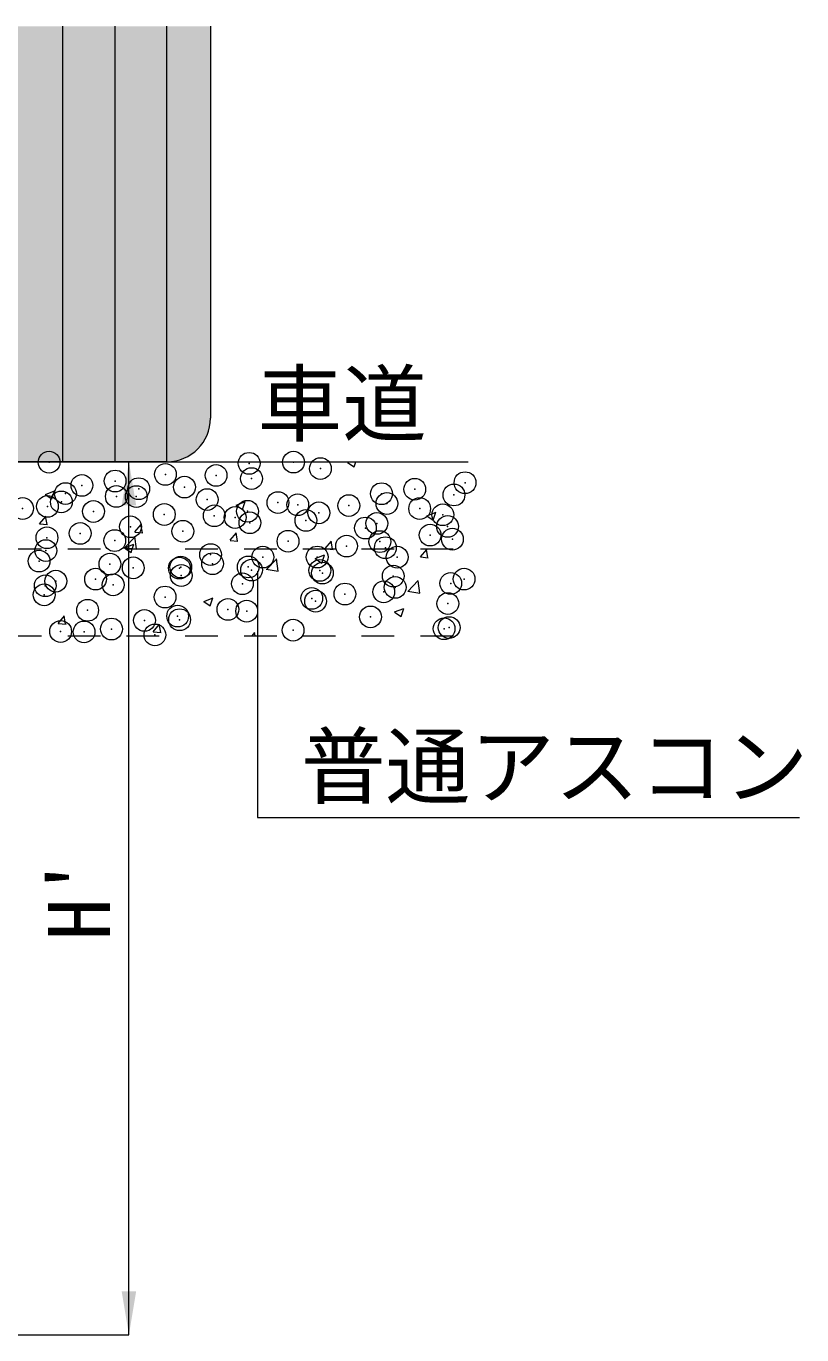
# Model space of a CAD drawing. Units: millimetres, scale not verified. Extents: x 14445 to 39803, y 612 to 10010.
# Drawn here: x 19028 to 19473, y 5951 to 6702 of the extents above; entities that cross this region are included whole.
import ezdxf
from ezdxf.enums import TextEntityAlignment as Align

# ---------------------------------------------------------------- set-up
doc = ezdxf.new("R2010")
doc.units = ezdxf.units.MM
doc.header["$LTSCALE"] = 25
doc.header["$PDMODE"] = 32
doc.header["$PDSIZE"] = 12.5
doc.linetypes.add('USER3', pattern=[1.35, 0.75, -0.6])
for name, color, linetype, lineweight in [('ハッチング', 7, 'Continuous', 5), ('基礎', 7, 'Continuous', 13), ('寸法線', 7, 'Continuous', 13), ('引出線', 4, 'Continuous', 13)]:
    doc.layers.add(name, color=color, linetype=linetype, lineweight=lineweight)
doc.layers.add('文字', color=7, linetype='Continuous')
doc.styles.add('ＭＳ ゴシック', font='')
doc.styles.get('ＭＳ ゴシック').set_extended_font_data('MS Gothic')

# ---------------------------------------------------------------- blocks, each defined once
blk = doc.blocks.new('filled_arrow')
at = {"color": 0, "linetype": 'Continuous', "lineweight": -2}
blk.add_solid([(7.5, 1.25), (0, 0), (7.5, -1.25)], dxfattribs=at)

msp = doc.modelspace()

# ---------------------------------------------------------------- hatches: boundary and pattern name
at = {"layer": 'ハッチング'}
msp.add_hatch(color=256, dxfattribs=at).paths.add_polyline_path([(18993.37, 6477.36, 0.41421), (19018.37, 6452.36), (19108.37, 6452.36, 0.41421), (19133.37, 6477.36), (19133.37, 6702.36), (18993.37, 6702.36)])

# ---------------------------------------------------------------- linework, layer by layer
for p, q in [((19212.03, 6451.99), (19215.82, 6449.43)), ((19212.05, 6452.03), (19212.9, 6452.36)), ((19215.81, 6449.43), (19216.8, 6452.36)), ((19038.49, 6433.51), (19042.28, 6430.95)), ((19038.51, 6433.56), (19043.85, 6435.61)), ((19042.28, 6430.96), (19043.82, 6435.56)), ((19148, 6427.41), (19151.79, 6424.85)), ((19148.02, 6427.46), (19153.36, 6429.5)), ((19151.79, 6424.85), (19153.33, 6429.46)), ((19257.53, 6421.35), (19262.87, 6423.4)), ((19261.3, 6418.75), (19262.84, 6423.36)), ((19035.25, 6416.79), (19038.92, 6421.17)), ((19035.25, 6416.79), (19039.8, 6416.39)), ((19039.59, 6416.35), (19038.7, 6421.12)), ((19089.9, 6412.01), (19093.58, 6416.39)), ((19094.24, 6411.57), (19093.36, 6416.34)), ((19257.51, 6421.31), (19261.3, 6418.75)), ((19084.11, 6403.12), (19090.04, 6409.3)), ((19089.9, 6412), (19094.46, 6411.61)), ((19090.8, 6402.36), (19089.99, 6409.3)), ((19144.56, 6407.23), (19148.23, 6411.6)), ((19148.9, 6406.78), (19148.01, 6411.56)), ((19083.98, 6402.83), (19084.67, 6402.36)), ((19084, 6402.88), (19089.33, 6404.93)), ((19084.07, 6403.19), (19089.44, 6402.36)), ((19084.67, 6402.36), (19087.77, 6400.28)), ((19087.76, 6400.28), (19088.46, 6402.36)), ((19088.46, 6402.36), (19089.31, 6404.88)), ((19089.44, 6402.36), (19090.85, 6402.14)), ((19090.84, 6402.06), (19090.8, 6402.36)), ((19144.56, 6407.22), (19149.11, 6406.82)), ((19199.22, 6402.45), (19202.89, 6406.82)), ((19199.22, 6402.44), (19200.14, 6402.36)), ((19200.14, 6402.36), (19203.77, 6402.04)), ((19203.48, 6402.36), (19202.67, 6406.78)), ((19203.55, 6402), (19203.48, 6402.36)), ((19253.87, 6397.66), (19257.54, 6402.04)), ((19258.21, 6397.22), (19257.33, 6402)), ((19165.43, 6390.5), (19171.37, 6396.69)), ((19172.16, 6389.45), (19171.32, 6396.68)), ((19193.48, 6396.73), (19197.28, 6394.17)), ((19193.51, 6396.78), (19198.84, 6398.82)), ((19197.27, 6394.17), (19198.82, 6398.78)), ((19253.87, 6397.66), (19258.43, 6397.26)), ((19165.39, 6390.58), (19172.17, 6389.53)), ((19246.72, 6377.97), (19253.5, 6376.92)), ((19246.75, 6377.89), (19252.69, 6384.08)), ((19253.48, 6376.84), (19252.64, 6384.07)), ((19129.46, 6372.15), (19133.25, 6369.6)), ((19129.48, 6372.2), (19134.82, 6374.25)), ((19133.25, 6369.6), (19134.79, 6374.2)), ((19045.82, 6359.47), (19049.5, 6363.85)), ((19050.16, 6359.03), (19049.28, 6363.81)), ((19238.97, 6366.05), (19242.76, 6363.49)), ((19238.99, 6366.1), (19244.33, 6368.14)), ((19242.76, 6363.49), (19244.3, 6368.1)), ((19045.82, 6359.47), (19050.38, 6359.07)), ((19100.48, 6354.69), (19104.15, 6359.07)), ((19104.81, 6354.25), (19103.93, 6359.03)), ((19100.48, 6354.69), (19105.03, 6354.29)), ((19157.19, 6352.36), (19158.81, 6354.29)), ((19158.93, 6352.36), (19158.59, 6354.24))]:
    msp.add_line(p, q, dxfattribs=at)
for p in [(19040.64, 6452.07), (19155.57, 6451.41), (19181.02, 6452.13), (19196.49, 6448.38), (19078.58, 6441.28), (19107.44, 6445.08), (19136.58, 6444.51), (19156.91, 6442.66), (19279.51, 6440.32), (19050.08, 6434.03), (19059.51, 6438.77), (19079.29, 6432.42), (19090.76, 6432.31), (19092.14, 6436.88), (19118.42, 6437.78), (19231.58, 6434.01), (19250.66, 6436.52), (19273.17, 6433.25), (19025.47, 6425.52), (19039.72, 6426.71), (19047.7, 6429.25), (19131.44, 6430.6), (19172.11, 6428.88), (19183.45, 6427.67), (19212.79, 6427.16), (19234.68, 6428.37), (19253.47, 6425.44), (19066.15, 6423.8), (19106.83, 6422.08), (19135.52, 6421.36), (19147.5, 6420.36), (19154.6, 6423.87), (19155.98, 6417.3), (19188.18, 6418.64), (19195.56, 6423.01), (19228.86, 6416.92), (19266.75, 6421.92), (19058.54, 6411.22), (19087.4, 6415.02), (19117.49, 6412.42), (19222.31, 6414.3), (19259.47, 6410.26), (19269.53, 6415.2), (19039.46, 6408.71), (19078.37, 6407.05), (19177.87, 6406.67), (19211.53, 6403.95), (19230.61, 6406.46), (19233.76, 6403.01), (19272.25, 6407.89), (19034.92, 6395.3), (19038.79, 6401.34), (19133.43, 6399.04), (19163.41, 6397.62), (19194.63, 6397.64), (19240.57, 6397.56), (19075.6, 6393.58), (19088.99, 6391.41), (19115.47, 6391.31), (19116.28, 6391.86), (19116.57, 6387.05), (19134.55, 6393.82), (19155.05, 6391.93), (19156.95, 6390.14), (19196.13, 6389.94), (19197.63, 6388.42), (19238.31, 6386.71), (19038.49, 6381.17), (19044.55, 6383.78), (19067.35, 6384.97), (19077.44, 6381.69), (19151.69, 6382.31), (19239.42, 6380.21), (19271.32, 6382.52), (19278.98, 6384.99), (19037.86, 6375.97), (19107.25, 6374.68), (19191.49, 6373.9), (19193.71, 6372.28), (19210.56, 6376.41), (19232.83, 6377.64), (19062.81, 6367.05), (19143.36, 6367.56), (19154.13, 6366.56), (19269.67, 6370.9), (19095.43, 6361.25), (19114.5, 6363.76), (19115.64, 6361.68), (19225.23, 6363.27), (19267.5, 6356.49), (19270.39, 6357.15), (19047.3, 6354.92), (19060.76, 6354.64), (19076.52, 6356.32), (19101.44, 6352.92), (19180.79, 6355.64)]:
    msp.add_point(p, dxfattribs=at)
at = {"layer": '基礎', "lineweight": 5}
for p, q in [((19048.37, 6702.36), (19048.37, 6452.36)), ((19078.37, 6702.36), (19078.37, 6452.36)), ((19108.37, 6452.36), (19108.37, 6702.36))]:
    msp.add_line(p, q, dxfattribs=at)
at = {"layer": '基礎', "lineweight": 9}
for p, q in [((19133.37, 6702.36), (19133.37, 6477.36)), ((19108.37, 6452.36), (19018.37, 6452.36))]:
    msp.add_line(p, q, dxfattribs=at)
at = {"layer": '基礎'}
msp.add_line((18740.87, 6452.36), (19281.37, 6452.36), dxfattribs=at)
at = {"layer": '基礎', "linetype": 'USER3'}
for p, q in [((18781.37, 6402.36), (19281.37, 6402.36)), ((18781.37, 6352.36), (19281.37, 6352.36))]:
    msp.add_line(p, q, dxfattribs=at)
at = {"layer": '基礎', "lineweight": 9}
msp.add_arc((19108.37, 6477.36), 25, 270, 0, dxfattribs=at)
at = {"layer": '寸法線'}
for p, q in [((18765.87, 6452.36), (19086.51, 6452.36)), ((19086.51, 5951.17), (19086.51, 6452.36)), ((18806.37, 5951.17), (19086.51, 5951.17))]:
    msp.add_line(p, q, dxfattribs=at)
at = {"layer": '引出線'}
msp.add_lwpolyline([(19160.32, 6389.57), (19160.32, 6248.21), (19471.61, 6248.21)], dxfattribs=at)

# ---------------------------------------------------------------- block references
at = {"layer": '寸法線', "xscale": 3.33, "yscale": 3.33}
for p, rotation in [((19086.51, 6452.36), 270), ((19086.51, 5951.17), 90)]:
    msp.add_blockref('filled_arrow', p, dxfattribs=dict(at, rotation=rotation))
at = {"layer": '引出線', "xscale": 0.133, "yscale": 0.133, "rotation": 270}
msp.add_blockref('filled_arrow', (19160.32, 6389.57), dxfattribs=at)

# ---------------------------------------------------------------- texts
at = {"layer": '寸法線', "style": 'ＭＳ ゴシック'}
msp.add_text("H'", height=35.6, rotation=90, dxfattribs=at).set_placement((19057.76, 6201.77), align=Align.MIDDLE_CENTER)
at = {"layer": '引出線', "style": 'ＭＳ ゴシック'}
msp.add_text('普通アスコン', height=35.6, dxfattribs=at).set_placement((19185.32, 6295.31), align=Align.TOP_LEFT)
at = {"layer": '文字', "style": 'ＭＳ ゴシック'}
msp.add_text('車道', height=35.6, dxfattribs=at).set_placement((19209.01, 6485.65), align=Align.MIDDLE_CENTER)

doc.saveas('drawing.dxf')
